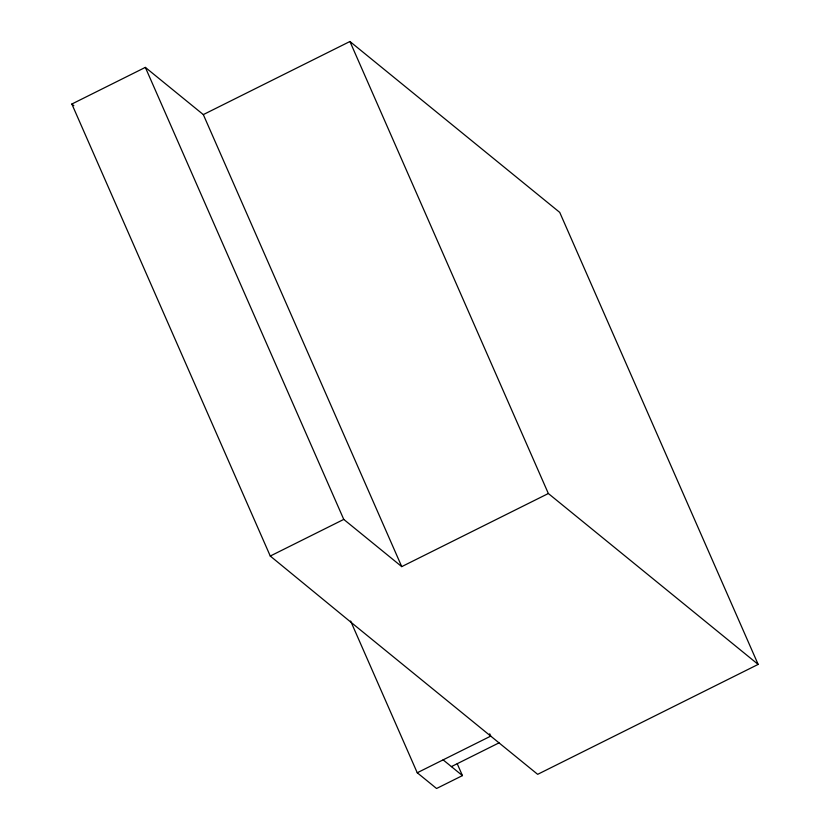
<?xml version="1.0" encoding="UTF-8"?>
<svg xmlns="http://www.w3.org/2000/svg" width="830" height="830" viewBox="0 0 830 830"><rect width="100%" height="100%" fill="white"/><g stroke="black" fill="none" stroke-linecap="round" stroke-linejoin="round"><path stroke-width="1.25" d="M71.847 104.03L145.343 67.386L203.319 114.602L401.741 566.62L548.35 493.518L758.153 664.405L537.664 774.338L355.468 625.945L270.269 556.048L71.847 104.03L73.849 105.669M203.319 114.602L349.928 41.5L559.731 212.387L758.153 664.405M270.269 556.048L343.765 519.404L401.741 566.62M350.623 621.006L417.241 772.761L490.738 736.117L489.71 733.782M451.396 766.609L499.017 742.86M457.237 763.745L462.435 775.604L436.57 788.5L417.241 772.761M443.116 759.865L462.435 775.604M349.928 41.5L548.35 493.518M145.343 67.386L343.765 519.404"/></g></svg>
